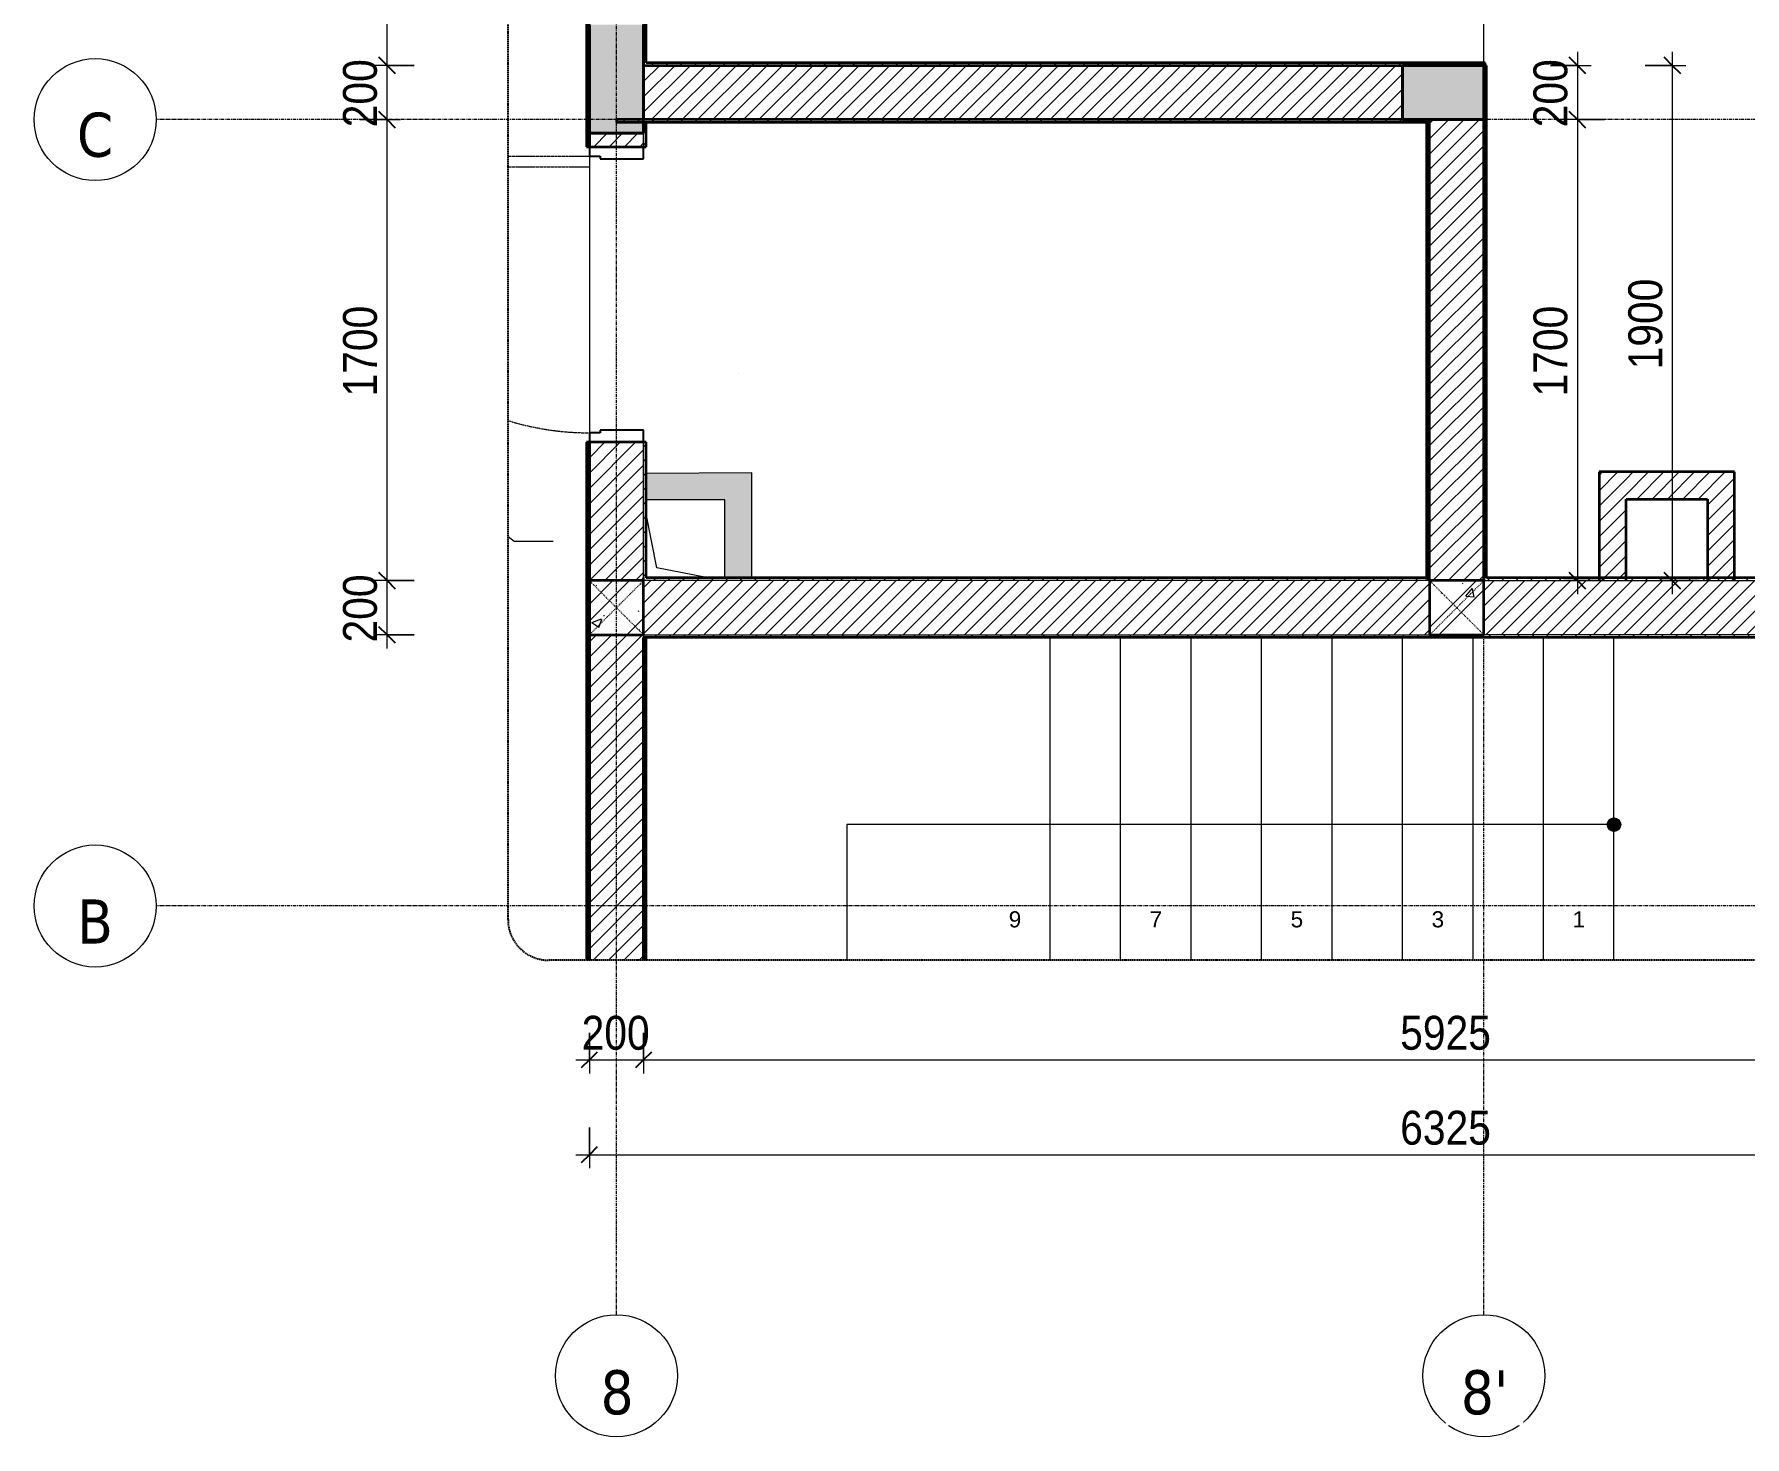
# Model space of a CAD drawing. Header units: millimetres. Extents: x 75804 to 125408, y 2002 to 35126.
# Drawn here: x 108411 to 114721, y 23579 to 28752 of the extents above; entities that cross this region are included whole.
import ezdxf

# ---------------------------------------------------------------- set-up
doc = ezdxf.new("R2010")
doc.units = ezdxf.units.MM
for name, pattern in [('Dash', [6, 3, -3]), ('Dash - Tight', [4.5, 3, -1.5]), ('Grid Line', [22.225, 12.7, -3.175, 3.175, -3.175]), ('Hidden', [7.14375, 4.7625, -2.38125])]:
    doc.linetypes.add(name, pattern=pattern)
for name, color, linetype, lineweight in [('0-5', 90, 'Continuous', 5), ('A-ANNO-DIMS', 211, 'Continuous', 9), ('A-ANNO-DIMS-50', 211, 'Continuous', 9), ('A-DETL-GENF-1', 92, 'Dash - Tight', 18), ('A-DETL-GENF-2', 92, 'Hidden', 25), ('A-DOOR', 31, 'Continuous', 18), ('A-DOOR-FRAM', 31, 'Continuous', 25), ('A-FLOR-1', 250, 'Continuous', 18), ('A-WALL', 113, 'Continuous', 18), ('A-WALL-1', 113, 'Continuous', 35), ('A-WALL-PATT-1', 111, 'Continuous', 18), ('G-IMPT', 8, 'Continuous', 18), ('I-WALL-2', 2, 'Continuous', 35), ('M-EQPM', 50, 'Continuous', 18), ('S-COLS', 52, 'Continuous', 18), ('S-COLS-1', 9, 'Continuous', 5), ('S-COLS-2', 7, 'Continuous', 35), ('S-COLS-5', 52, 'Continuous', 35), ('S-COLS-HDLN', 52, 'Dash', 18), ('S-COLS-HDLN-1', 254, 'Continuous', 18), ('S-GRID-1', 1, 'Grid Line', 9), ('S-GRID-IDEN', 1, 'Continuous', 9), ('S-STRS', 31, 'Continuous', 18), ('S-STRS-ANNO', 31, 'Continuous', 18)]:
    doc.layers.add(name, color=color, linetype=linetype, lineweight=lineweight)
doc.styles.add('Arial', font='arial.ttf', dxfattribs={"height": 59.53})
doc.styles.add('Tahoma_B', font='tahomabd.ttf', dxfattribs={"height": 162.5})
doc.styles.add('UTM Avo', font='', dxfattribs={"width": 0.9, "height": 125})
doc.styles.get('UTM Avo').set_extended_font_data('UTM Avo')
doc.dimstyles.new('1_Dim_chi_tiet_2_5', dxfattribs={"dimscale": 304.8, "dimtxt": 124.912619, "dimasz": 0.19685, "dimexe": 0.164042, "dimexo": 0.0625, "dimgap": 0.016404, "dimtad": 1, "dimdec": 0, "dimrnd": 5, "dimzin": 0, "dimdsep": 46, "dimtxsty": 'UTM Avo', "dimblk1": 'OBLIQUE', "dimblk2": 'OBLIQUE', "dimsah": 1, "dimcen": 0.09, "dimdle": 0.164042, "dimazin": 0, "dimtfac": 1, "dimtdec": 4, "dimtix": 1, "dimtmove": 0, "dimatfit": 3, "dimfxl": 0.328084, "dimfxlon": 1, "dimtvp": 1, "dimtolj": 1, "dimtzin": 0, "dimarcsym": 2})
pattern_1 = [(45, (33206.14, 0), (-28.284271, 28.284271), [])]
pattern_2 = [(45, (33206.14, 0), (-26.516504, 26.516504), [])]
pattern_3 = [(50, (-80452.56, -26636.94), (364.3679, -31.8783), [38.1, -419.1]), (355, (-80452.56, -26636.94), (-70.4859, 382.1133), [30.48, -335.28]), (100.451, (-80422.2, -26639.6), (293.885, 350.2334), [32.38, -356.18]), (46.184, (-80452.56, -26535.34), (542.1585, -84.0858), [57.15, -628.65]), (96.636, (-80407.4, -26542.34), (474.805, 494.8554), [48.57, -534.27]), (351.184, (-80452.56, -26535.34), (474.8102, 494.85), [45.72, -502.92]), (21, (-80401.76, -26560.74), (303.2285, -204.5305), [38.1, -419.1]), (326, (-80401.76, -26560.74), (123.6039, 368.376), [30.48, -335.28]), (71.451, (-80376.5, -26577.78), (426.8341, 163.8427), [32.38, -356.18]), (37.5, (-80452.56, -26636.94), (6.17665, 169.11015), [3.353, -327.863, 3.353, -337.007, -336.55]), (37.5, (-80452.56, -26636.94), (6.17665, 169.11015), [-671.576, 3.353, -333.197]), (7.5, (-80452.56, -26636.94), (133.63888, 200.3615), [3.353, -190.703, 3.353, -320.243, -128.27]), (7.5, (-80452.56, -26636.94), (133.63888, 200.3615), [-517.652, 3.353, -124.917]), (327.5, (-80565.85, -26636.94), (271.18182, -11.45836), [3.353, -123.647, 3.353, -918.667]), (327.5, (-80565.85, -26636.94), (271.18182, -11.45836), [-130.353, -392.887, 3.353, -522.427]), (317.5, (-80616.65, -26636.94), (296.2585, 50.85285), [3.353, -161.747, 3.353, -633.171]), (317.5, (-80616.65, -26636.94), (296.2585, 50.85285), [-168.453, -259.791, 3.353, -370.027]), (45, (-80452.56, -26636.94), (-125.7236, 125.7236), []), (45, (-80452.56, -26446.44), (-125.7236, 125.7236), [])]
pattern_4 = [(50, (-77352.56, -26636.94), (364.3679, -31.8783), [38.1, -419.1]), (355, (-77352.56, -26636.94), (-70.4859, 382.1133), [30.48, -335.28]), (100.451, (-77322.2, -26639.6), (293.885, 350.2334), [32.38, -356.18]), (46.184, (-77352.56, -26535.34), (542.1585, -84.0858), [57.15, -628.65]), (96.636, (-77307.4, -26542.34), (474.805, 494.8554), [48.57, -534.27]), (351.184, (-77352.56, -26535.34), (474.8102, 494.85), [45.72, -502.92]), (21, (-77301.76, -26560.74), (303.2285, -204.5305), [38.1, -419.1]), (326, (-77301.76, -26560.74), (123.6039, 368.376), [30.48, -335.28]), (71.451, (-77276.5, -26577.78), (426.8341, 163.8427), [32.38, -356.18]), (37.5, (-77352.56, -26636.94), (6.17665, 169.11015), [3.353, -327.863, 3.353, -337.007, -336.55]), (37.5, (-77352.56, -26636.94), (6.17665, 169.11015), [-671.576, 3.353, -333.197]), (7.5, (-77352.56, -26636.94), (133.63888, 200.3615), [3.353, -190.703, 3.353, -320.243, -128.27]), (7.5, (-77352.56, -26636.94), (133.63888, 200.3615), [-517.652, 3.353, -124.917]), (327.5, (-77465.85, -26636.94), (271.18182, -11.45836), [3.353, -123.647, 3.353, -918.667]), (327.5, (-77465.85, -26636.94), (271.18182, -11.45836), [-130.353, -392.887, 3.353, -522.427]), (317.5, (-77516.65, -26636.94), (296.2585, 50.85285), [3.353, -161.747, 3.353, -633.171]), (317.5, (-77516.65, -26636.94), (296.2585, 50.85285), [-168.453, -259.791, 3.353, -370.027]), (45, (-77352.56, -26636.94), (-125.7236, 125.7236), []), (45, (-77352.56, -26446.44), (-125.7236, 125.7236), [])]

# ---------------------------------------------------------------- blocks, each defined once
blk = doc.blocks.new('NCV_TKTC_KET CAU_rvt-4-TKCS_THANG MÁY TM2 - MẶT BẰNG TUM MÁI')
at = {"layer": 'S-COLS-1'}
for points in [[(77452.6, 28386.9), (77452.6, 28786.9), (77252.6, 28786.9), (77252.6, 28386.9)], [(80552.7, 28436.9), (80552.7, 28636.9), (80252.7, 28636.9), (80252.7, 28436.9)]]:
    blk.add_hatch(color=256, dxfattribs=at).paths.add_polyline_path(points)
at = {"layer": 'A-FLOR-1'}
for p, q in [((80552.6, 28646.9), (80552.6, 32536.9)), ((77252.6, 28301.9), (77252.6, 27281.9))]:
    blk.add_line(p, q, dxfattribs=at)
at = {"layer": 'S-COLS-2'}
for p, q in [((77252.6, 28786.9), (77252.6, 28386.9)), ((77452.6, 28386.9), (77452.6, 28786.9)), ((80252.7, 28636.9), (80252.7, 28436.9)), ((80552.7, 28636.9), (80252.7, 28636.9)), ((80552.7, 28436.9), (80552.7, 28636.9)), ((80252.7, 28436.9), (80552.7, 28436.9)), ((77252.6, 28386.9), (77452.6, 28386.9))]:
    blk.add_line(p, q, dxfattribs=at)
blk = doc.blocks.new('TKTC_XREF_260130_MB TUM MAI - TKTC_XREF_260130_MB TUM MAI_dwg__U34-4167684-TKCS_THANG MÁY TM2 - MẶT BẰNG TUM MÁI')
at = {"layer": 'G-IMPT'}
blk.add_line((150, 0), (150, 300), dxfattribs=at)
blk = doc.blocks.new('TKTC_XREF_260130_MB TUM MAI - TKTC_XREF_260130_MB TUM MAI_dwg_M-FLOW-ARROW-4167686-TKCS_THANG MÁY TM2 - MẶT BẰNG TUM MÁI')
at = {"layer": 'G-IMPT', "flags": 128}
blk.add_lwpolyline([(-50133.4, 9647.5), (-50277.2, 9647.5), (-50300, 9664.7)], dxfattribs=at)
blk = doc.blocks.new('TKTC_XREF_260130_MB TUM MAI - TKTC_XREF_260130_MB TUM MAI_dwg_A$Ced4233ca-4167688-TKCS_THANG MÁY TM2 - MẶT BẰNG TUM MÁI')
at = {"layer": 'G-IMPT'}
h = blk.add_hatch(color=256, dxfattribs=at)
h.paths.add_polyline_path([(-50000.1, 9397.5), (-50000, 9397.6), (-50000.1, 9497.5)])
h.paths.add_polyline_path([(-49500.1, 9513.3), (-49400.1, 9513.3), (-49400.1, 9901.2), (-49790, 9898.8), (-49790, 9801.2), (-49500.1, 9801.2)])
h.paths.add_polyline_path([(-50000.1, 9797.5), (-50000, 9797.5), (-50000.1, 9897.5)])
for p, q in [((-50000.1, 9897.5), (-50000.1, 9397.5)), ((-49400.1, 9901.2), (-49790, 9898.8)), ((-49400.1, 9513.3), (-49400.1, 9901.2)), ((-49500.1, 9801.2), (-49790, 9801.2)), ((-49500.1, 9513.3), (-49500.1, 9801.2))]:
    blk.add_line(p, q, dxfattribs=at)
at = {"layer": 'G-IMPT', "flags": 128}
blk.add_lwpolyline([(-49561.6, 9513.3), (-49751, 9550.6), (-49790, 9749.8)], dxfattribs=at)
at = {"layer": 'G-IMPT'}
blk.add_circle((-49449.7, 10266.9), 0.3, dxfattribs=at)
at = {"extrusion": (0, 0, -1), "zscale": -1}
blk.add_blockref('TKTC_XREF_260130_MB TUM MAI - TKTC_XREF_260130_MB TUM MAI_dwg__U34-4167684-TKCS_THANG MÁY TM2 - MẶT BẰNG TUM MÁI', (49850.1, 9497.5), dxfattribs=at)
blk.add_blockref('TKTC_XREF_260130_MB TUM MAI - TKTC_XREF_260130_MB TUM MAI_dwg_M-FLOW-ARROW-4167686-TKCS_THANG MÁY TM2 - MẶT BẰNG TUM MÁI', (0, 0))
blk = doc.blocks.new('TKTC_XREF_260130_MB TUM MAI - TKTC_XREF_260130_MB TUM MAI_dwg-4167669-TKCS_THANG MÁY TM2 - MẶT BẰNG TUM MÁI')
blk.add_blockref('TKTC_XREF_260130_MB TUM MAI - TKTC_XREF_260130_MB TUM MAI_dwg_A$Ced4233ca-4167688-TKCS_THANG MÁY TM2 - MẶT BẰNG TUM MÁI', (-75899.2, -843934.4))
blk = doc.blocks.new('TKTC_XREF_260130_MB TUM MAI - TKTC_XREF_251221_MB TUM MAI-2041484-TKCS_THANG MÁY TM2 - MẶT BẰNG TUM MÁI')
blk.add_blockref('TKTC_XREF_260130_MB TUM MAI - TKTC_XREF_260130_MB TUM MAI_dwg-4167669-TKCS_THANG MÁY TM2 - MẶT BẰNG TUM MÁI', (169499.2, 843934.4))
blk = doc.blocks.new('FD_02 - FD_03 - FD_02-KY THUAT-1000x2200mm-V25-TKCS_THANG MÁY TM2 - MẶT BẰNG TUM MÁI')
at = {"layer": 'A-DETL-GENF-1'}
for p, q in [((470, 100), (470, 400)), ((510, 400), (510, 100)), ((510, 100), (470, 100))]:
    blk.add_line(p, q, dxfattribs=at)
blk.add_arc((510, 100), 1020, 162.86521, 180, dxfattribs=at)
at = {"layer": 'A-DOOR-FRAM'}
for p, q in [((-510, 100), (-545, 100)), ((-510, 60), (-510, 100)), ((545, 100), (510, 100)), ((510, 100), (510, 60)), ((-500, 60), (-510, 60)), ((-500, -100), (-500, 60)), ((510, 60), (500, 60)), ((500, 60), (500, -100)), ((-545, -100), (-500, -100)), ((500, -100), (545, -100))]:
    blk.add_line(p, q, dxfattribs=at)
blk = doc.blocks.new('G1_SOF - BO TRU - 200x200-V26-TKCS_THANG MÁY TM2 - MẶT BẰNG TUM MÁI')
at = {"layer": 'S-COLS-HDLN-1'}
h = blk.add_hatch(dxfattribs=at)
h.set_pattern_fill('FP_6', color=256, style=0, pattern_type=2)
h.set_pattern_definition(pattern_3)
h.paths.add_polyline_path([(100, -100), (100, 100), (-100, 100), (-100, -100)])
h = blk.add_hatch(dxfattribs=at)
h.set_pattern_fill('FP_6', color=256, style=0, pattern_type=2)
h.set_pattern_definition(pattern_3)
h.paths.add_polyline_path([(100, -100), (100, 100), (-100, 100), (-100, -100)])
at = {"layer": 'S-COLS-5'}
for p, q in [((100, 100), (-100, 100)), ((-100, 100), (-100, -100)), ((100, -100), (100, 100)), ((-100, -100), (100, -100))]:
    blk.add_line(p, q, dxfattribs=at)
at = {"layer": 'S-COLS-HDLN'}
for p, q in [((100, 100), (-100, -100)), ((-100, 100), (100, -100))]:
    blk.add_line(p, q, dxfattribs=at)
blk = doc.blocks.new('G1_SOF - BO TRU - 200x200-V27-TKCS_THANG MÁY TM2 - MẶT BẰNG TUM MÁI')
at = {"layer": 'S-COLS-HDLN-1'}
h = blk.add_hatch(dxfattribs=at)
h.set_pattern_fill('FP_7', color=256, style=0, pattern_type=2)
h.set_pattern_definition(pattern_4)
h.paths.add_polyline_path([(100, -100), (100, 100), (-100, 100), (-100, -100)])
h = blk.add_hatch(dxfattribs=at)
h.set_pattern_fill('FP_7', color=256, style=0, pattern_type=2)
h.set_pattern_definition(pattern_4)
h.paths.add_polyline_path([(100, -100), (100, 100), (-100, 100), (-100, -100)])
at = {"layer": 'S-COLS-5'}
for p, q in [((100, 100), (-100, 100)), ((-100, 100), (-100, -100)), ((100, -100), (100, 100)), ((-100, -100), (100, -100))]:
    blk.add_line(p, q, dxfattribs=at)
at = {"layer": 'S-COLS-HDLN'}
for p, q in [((100, 100), (-100, -100)), ((-100, 100), (100, -100))]:
    blk.add_line(p, q, dxfattribs=at)
blk = doc.blocks.new('BORDER VIEW - BORDER VIEW-1938873-TKCS_THANG MÁY TM2 - MẶT BẰNG TUM MÁI')
at = {"layer": 'A-DETL-GENF-2'}
for p, q in [((0, 150), (0, 8350)), ((6798.1, 0), (150, 0))]:
    blk.add_line(p, q, dxfattribs=at)
blk.add_arc((150, 150), 150, 180, 270, dxfattribs=at)
blk = doc.blocks.new('Grid - M_Grid Head - Circle-353313-TKCS_THANG MÁY TM2 - MẶT BẰNG TUM MÁI')
at = {"layer": 'S-GRID-IDEN'}
blk.add_circle((0, 0), 4.5, dxfattribs=at)
blk = doc.blocks.new('DIMBLOCK129-TKCS_THANG MÁY TM2 - MẶT BẰNG TUM MÁI')
at = {"layer": 'A-ANNO-DIMS-50'}
for p, q in [((110458.7, 25069.5), (110458.7, 24919.5)), ((110458.7, 24969.5), (110458.7, 25069.5)), ((110658.7, 25069.5), (110658.7, 24919.5)), ((110658.7, 24969.5), (110658.7, 25069.5)), ((110408.7, 24969.5), (110658.7, 24969.5))]:
    blk.add_line(p, q, dxfattribs=at)
at = {"layer": 'A-ANNO-DIMS-50', "lineweight": 25}
for p, q in [((110458.7, 24969.5), (110488.7, 24999.5)), ((110658.7, 24969.5), (110688.7, 24999.5)), ((110458.7, 24969.5), (110428.7, 24939.5)), ((110658.7, 24969.5), (110628.7, 24939.5))]:
    blk.add_line(p, q, dxfattribs=at)
at = {"layer": 'A-ANNO-DIMS-50', "color": 0, "insert": (110430.3, 25131.9), "char_height": 125, "width": 308.118, "attachment_point": 1, "line_spacing_factor": 1.110334, "style": 'UTM Avo'}
blk.add_mtext('200', dxfattribs=at)
blk = doc.blocks.new('_Oblique')
at = {"color": 0, "linetype": 'ByBlock', "lineweight": -2}
blk.add_line((-0.5, -0.5), (0.5, 0.5), dxfattribs=at)
blk = doc.blocks.new('DIMBLOCK130-TKCS_THANG MÁY TM2 - MẶT BẰNG TUM MÁI')
at = {"layer": 'A-ANNO-DIMS-50'}
for p, q in [((110658.7, 25069.5), (110658.7, 24919.5)), ((110658.7, 24969.5), (110658.7, 25069.5)), ((116583.7, 25069.5), (116583.7, 24919.5)), ((116583.7, 24969.5), (116583.7, 25069.5)), ((110658.7, 24969.5), (116583.7, 24969.5))]:
    blk.add_line(p, q, dxfattribs=at)
at = {"layer": 'A-ANNO-DIMS-50', "lineweight": 25}
for p, q in [((110658.7, 24969.5), (110688.7, 24999.5)), ((116583.7, 24969.5), (116613.7, 24999.5)), ((110658.7, 24969.5), (110628.7, 24939.5)), ((116583.7, 24969.5), (116553.7, 24939.5))]:
    blk.add_line(p, q, dxfattribs=at)
at = {"layer": 'A-ANNO-DIMS-50', "color": 0, "insert": (113450, 25131.9), "char_height": 125, "width": 410.824, "attachment_point": 1, "line_spacing_factor": 1.110334, "style": 'UTM Avo'}
blk.add_mtext('5925', dxfattribs=at)
blk = doc.blocks.new('DIMBLOCK132-TKCS_THANG MÁY TM2 - MẶT BẰNG TUM MÁI')
at = {"layer": 'A-ANNO-DIMS-50'}
for p, q in [((110458.7, 24719.5), (110458.7, 24569.5)), ((110458.7, 24619.5), (110458.7, 24719.5)), ((116783.7, 24719.5), (116783.7, 24569.5)), ((116783.7, 24619.5), (116783.7, 24719.5)), ((110408.7, 24619.5), (116833.7, 24619.5))]:
    blk.add_line(p, q, dxfattribs=at)
at = {"layer": 'A-ANNO-DIMS-50', "lineweight": 25}
for p, q in [((110458.7, 24619.5), (110428.7, 24589.5)), ((110458.7, 24619.5), (110488.7, 24649.5)), ((116783.7, 24619.5), (116753.7, 24589.5)), ((116783.7, 24619.5), (116813.7, 24649.5))]:
    blk.add_line(p, q, dxfattribs=at)
at = {"layer": 'A-ANNO-DIMS-50', "color": 0, "insert": (113450, 24781.9), "char_height": 125, "width": 410.824, "attachment_point": 1, "line_spacing_factor": 1.110334, "style": 'UTM Avo'}
blk.add_mtext('6325', dxfattribs=at)
blk = doc.blocks.new('DIMBLOCK133-TKCS_THANG MÁY TM2 - MẶT BẰNG TUM MÁI')
at = {"layer": 'A-ANNO-DIMS-50', "lineweight": 25}
for p, q in [((114103.9, 28636.9), (114073.9, 28666.9)), ((114103.9, 28636.9), (114133.9, 28606.9)), ((114103.9, 28436.9), (114073.9, 28466.9)), ((114103.9, 28436.9), (114133.9, 28406.9))]:
    blk.add_line(p, q, dxfattribs=at)
at = {"layer": 'A-ANNO-DIMS-50'}
for p, q in [((114103.9, 28686.9), (114103.9, 28436.9)), ((114003.9, 28636.9), (114153.9, 28636.9)), ((114103.9, 28636.9), (114003.9, 28636.9)), ((114203.9, 28436.9), (114053.9, 28436.9)), ((114103.9, 28436.9), (114203.9, 28436.9))]:
    blk.add_line(p, q, dxfattribs=at)
at = {"layer": 'A-ANNO-DIMS-50', "color": 0, "insert": (113941.5, 28408.6), "char_height": 125, "width": 308.118, "attachment_point": 1, "rotation": 90, "line_spacing_factor": 1.110334, "style": 'UTM Avo'}
blk.add_mtext('200', dxfattribs=at)
blk = doc.blocks.new('DIMBLOCK134-TKCS_THANG MÁY TM2 - MẶT BẰNG TUM MÁI')
at = {"layer": 'A-ANNO-DIMS-50', "lineweight": 25}
for p, q in [((114103.9, 28436.9), (114073.9, 28466.9)), ((114103.9, 28436.9), (114133.9, 28406.9)), ((114103.9, 26736.9), (114073.9, 26766.9)), ((114103.9, 26736.9), (114133.9, 26706.9))]:
    blk.add_line(p, q, dxfattribs=at)
at = {"layer": 'A-ANNO-DIMS-50'}
for p, q in [((114203.9, 28436.9), (114053.9, 28436.9)), ((114103.9, 28436.9), (114103.9, 26686.9)), ((114103.9, 28436.9), (114203.9, 28436.9)), ((114203.9, 26736.9), (114053.9, 26736.9)), ((114103.9, 26736.9), (114203.9, 26736.9))]:
    blk.add_line(p, q, dxfattribs=at)
at = {"layer": 'A-ANNO-DIMS-50', "color": 0, "insert": (113941.5, 27415.8), "char_height": 125, "width": 410.824, "attachment_point": 1, "rotation": 90, "line_spacing_factor": 1.110334, "style": 'UTM Avo'}
blk.add_mtext('1700', dxfattribs=at)
blk = doc.blocks.new('DIMBLOCK141-TKCS_THANG MÁY TM2 - MẶT BẰNG TUM MÁI')
at = {"layer": 'A-ANNO-DIMS-50', "lineweight": 25}
for p, q in [((109712.4, 26736.9), (109682.4, 26766.9)), ((109712.4, 26736.9), (109742.4, 26706.9)), ((109712.4, 26536.9), (109682.4, 26566.9)), ((109712.4, 26536.9), (109742.4, 26506.9))]:
    blk.add_line(p, q, dxfattribs=at)
at = {"layer": 'A-ANNO-DIMS-50'}
for p, q in [((109812.4, 26736.9), (109662.4, 26736.9)), ((109712.4, 26486.9), (109712.4, 26736.9)), ((109712.4, 26736.9), (109812.4, 26736.9)), ((109812.4, 26536.9), (109662.4, 26536.9)), ((109712.4, 26536.9), (109812.4, 26536.9))]:
    blk.add_line(p, q, dxfattribs=at)
at = {"layer": 'A-ANNO-DIMS-50', "color": 0, "insert": (109550, 26508.6), "char_height": 125, "width": 308.118, "attachment_point": 1, "rotation": 90, "line_spacing_factor": 1.110334, "style": 'UTM Avo'}
blk.add_mtext('200', dxfattribs=at)
blk = doc.blocks.new('DIMBLOCK142-TKCS_THANG MÁY TM2 - MẶT BẰNG TUM MÁI')
at = {"layer": 'A-ANNO-DIMS-50', "lineweight": 25}
for p, q in [((109712.4, 28436.9), (109682.4, 28466.9)), ((109712.4, 28436.9), (109742.4, 28406.9)), ((109712.4, 26736.9), (109682.4, 26766.9)), ((109712.4, 26736.9), (109742.4, 26706.9))]:
    blk.add_line(p, q, dxfattribs=at)
at = {"layer": 'A-ANNO-DIMS-50'}
for p, q in [((109612.4, 28436.9), (109762.4, 28436.9)), ((109712.4, 28436.9), (109612.4, 28436.9)), ((109712.4, 26736.9), (109712.4, 28436.9)), ((109812.4, 26736.9), (109662.4, 26736.9)), ((109712.4, 26736.9), (109812.4, 26736.9))]:
    blk.add_line(p, q, dxfattribs=at)
at = {"layer": 'A-ANNO-DIMS-50', "color": 0, "insert": (109550, 27415.8), "char_height": 125, "width": 410.824, "attachment_point": 1, "rotation": 90, "line_spacing_factor": 1.110334, "style": 'UTM Avo'}
blk.add_mtext('1700', dxfattribs=at)
blk = doc.blocks.new('DIMBLOCK143-TKCS_THANG MÁY TM2 - MẶT BẰNG TUM MÁI')
at = {"layer": 'A-ANNO-DIMS-50', "lineweight": 25}
for p, q in [((109712.4, 28636.9), (109682.4, 28666.9)), ((109712.4, 28636.9), (109742.4, 28606.9)), ((109712.4, 28436.9), (109682.4, 28466.9)), ((109712.4, 28436.9), (109742.4, 28406.9))]:
    blk.add_line(p, q, dxfattribs=at)
at = {"layer": 'A-ANNO-DIMS-50'}
for p, q in [((109812.4, 28636.9), (109662.4, 28636.9)), ((109712.4, 28436.9), (109712.4, 28636.9)), ((109712.4, 28636.9), (109812.4, 28636.9)), ((109612.4, 28436.9), (109762.4, 28436.9)), ((109712.4, 28436.9), (109612.4, 28436.9))]:
    blk.add_line(p, q, dxfattribs=at)
at = {"layer": 'A-ANNO-DIMS-50', "color": 0, "insert": (109550, 28408.6), "char_height": 125, "width": 308.118, "attachment_point": 1, "rotation": 90, "line_spacing_factor": 1.110334, "style": 'UTM Avo'}
blk.add_mtext('200', dxfattribs=at)
blk = doc.blocks.new('DIMBLOCK144-TKCS_THANG MÁY TM2 - MẶT BẰNG TUM MÁI')
at = {"layer": 'A-ANNO-DIMS-50', "lineweight": 25}
for p, q in [((109712.4, 32537.4), (109682.4, 32567.4)), ((109712.4, 32537.4), (109742.4, 32507.4)), ((109712.4, 28636.9), (109682.4, 28666.9)), ((109712.4, 28636.9), (109742.4, 28606.9))]:
    blk.add_line(p, q, dxfattribs=at)
at = {"layer": 'A-ANNO-DIMS-50'}
for p, q in [((109812.4, 32537.4), (109662.4, 32537.4)), ((109712.4, 28636.9), (109712.4, 32537.4)), ((109712.4, 32537.4), (109812.4, 32537.4)), ((109812.4, 28636.9), (109662.4, 28636.9)), ((109712.4, 28636.9), (109812.4, 28636.9))]:
    blk.add_line(p, q, dxfattribs=at)
at = {"layer": 'A-ANNO-DIMS-50', "color": 0, "insert": (109550, 30416), "char_height": 125, "width": 410.824, "attachment_point": 1, "rotation": 90, "line_spacing_factor": 1.110334, "style": 'UTM Avo'}
blk.add_mtext('3900', dxfattribs=at)
blk = doc.blocks.new('DIMBLOCK149-TKCS_THANG MÁY TM2 - MẶT BẰNG TUM MÁI')
at = {"layer": 'A-ANNO-DIMS-50', "lineweight": 25}
for p, q in [((114453.9, 28636.9), (114423.9, 28666.9)), ((114453.9, 28636.9), (114483.9, 28606.9)), ((114453.9, 26736.9), (114423.9, 26766.9)), ((114453.9, 26736.9), (114483.9, 26706.9))]:
    blk.add_line(p, q, dxfattribs=at)
at = {"layer": 'A-ANNO-DIMS-50'}
for p, q in [((114453.9, 28686.9), (114453.9, 26686.9)), ((114353.9, 28636.9), (114503.9, 28636.9)), ((114453.9, 28636.9), (114353.9, 28636.9)), ((114553.9, 26736.9), (114403.9, 26736.9)), ((114453.9, 26736.9), (114553.9, 26736.9))]:
    blk.add_line(p, q, dxfattribs=at)
at = {"layer": 'A-ANNO-DIMS-50', "color": 0, "insert": (114291.5, 27515.8), "char_height": 125, "width": 410.824, "attachment_point": 1, "rotation": 90, "line_spacing_factor": 1.110334, "style": 'UTM Avo'}
blk.add_mtext('1900', dxfattribs=at)

msp = doc.modelspace()

# ---------------------------------------------------------------- hatches: boundary and pattern name
at = {"layer": 'A-WALL-PATT-1'}
h = msp.add_hatch(dxfattribs=at)
h.set_pattern_fill('FP_3', color=256, style=0, pattern_type=2)
h.set_pattern_definition(pattern_2)
h.paths.add_polyline_path([(110658.8, 28636.9), (110668.8, 28636.9), (110668.8, 32531.9), (110658.8, 32531.9), (110658.8, 29734.8)])
h = msp.add_hatch(dxfattribs=at)
h.set_pattern_fill('FP_1', color=256, style=0, pattern_type=2)
h.set_pattern_definition(pattern_1)
h.paths.add_polyline_path([(113458.7, 28436.9), (113458.7, 28636.9), (110658.7, 28636.9), (110658.7, 28436.9)])
h = msp.add_hatch(dxfattribs=at)
h.set_pattern_fill('FP_3', color=256, style=0, pattern_type=2)
h.set_pattern_definition(pattern_2)
h.paths.add_polyline_path([(113758.8, 28636.9), (113763.8, 28636.9), (113763.8, 28646.9), (110668.8, 28646.9), (110668.8, 28636.9)])
h = msp.add_hatch(dxfattribs=at)
h.set_pattern_fill('FP_3', color=256, style=0, pattern_type=2)
h.set_pattern_definition(pattern_2)
h.paths.add_polyline_path([(113768.8, 26736.9), (113768.8, 28636.9), (113758.8, 28636.9), (113758.8, 26736.9)])
h = msp.add_hatch(dxfattribs=at)
h.set_pattern_fill('FP_3', color=256, style=0, pattern_type=2)
h.set_pattern_definition(pattern_2)
h.paths.add_polyline_path([(113548.7, 28426.9), (113548.7, 28436.9), (110558.7, 28436.9), (110558.7, 28426.9)])
h = msp.add_hatch(dxfattribs=at)
h.set_pattern_fill('FP_3', color=256, style=0, pattern_type=2)
h.set_pattern_definition(pattern_2)
h.paths.add_polyline_path([(110668.7, 26746.9), (110668.7, 27246.9), (110658.7, 27246.9), (110658.7, 26746.9)])
h.paths.add_polyline_path([(110658.7, 28336.9), (110668.7, 28336.9), (110668.7, 28426.9), (110658.7, 28426.9), (110658.7, 28386.9)])
h = msp.add_hatch(dxfattribs=at)
h.set_pattern_fill('FP_3', color=256, style=0, pattern_type=2)
h.set_pattern_definition(pattern_2)
h.paths.add_polyline_path([(113558.7, 26741.9), (113558.7, 28436.9), (113548.7, 28436.9), (113548.7, 26741.9)])
h = msp.add_hatch(dxfattribs=at)
h.set_pattern_fill('FP_1', color=256, style=0, pattern_type=2)
h.set_pattern_definition(pattern_1)
h.paths.add_polyline_path([(113558.7, 26736.9), (113758.7, 26736.9), (113758.7, 28436.9), (113558.7, 28436.9), (113558.7, 26746.9)])
h = msp.add_hatch(dxfattribs=at)
h.set_pattern_fill('FP_1', color=256, style=0, pattern_type=2)
h.set_pattern_definition(pattern_1)
h.paths.add_polyline_path([(110658.7, 26736.9), (110658.7, 27246.9), (110458.7, 27246.9), (110458.7, 26736.9)])
h.paths.add_polyline_path([(110658.7, 28336.9), (110658.7, 28386.9), (110458.7, 28386.9), (110458.7, 28336.9)])
h = msp.add_hatch(dxfattribs=at)
h.set_pattern_fill('FP_1', color=256, style=0, pattern_type=2)
h.set_pattern_definition(pattern_1)
h.paths.add_polyline_path([(114283.7, 26736.9), (114283.7, 27137.4), (114183.7, 27137.4), (114183.7, 26736.9)])
h = msp.add_hatch(dxfattribs=at)
h.set_pattern_fill('FP_1', color=256, style=0, pattern_type=2)
h.set_pattern_definition(pattern_1)
h.paths.add_polyline_path([(114583.7, 27037.4), (114683.7, 27037.4), (114683.7, 27137.4), (114283.7, 27137.4), (114283.7, 27037.4)])
h = msp.add_hatch(dxfattribs=at)
h.set_pattern_fill('FP_1', color=256, style=0, pattern_type=2)
h.set_pattern_definition(pattern_1)
h.paths.add_polyline_path([(114683.7, 26736.9), (114683.7, 27037.4), (114583.7, 27037.4), (114583.7, 26736.9)])
h = msp.add_hatch(dxfattribs=at)
h.set_pattern_fill('FP_3', color=256, style=0, pattern_type=2)
h.set_pattern_definition(pattern_2)
h.paths.add_polyline_path([(112094.6, 26736.9), (113558.7, 26736.9), (113558.7, 26746.9), (110658.7, 26746.9), (110658.7, 26736.9), (111117.4, 26736.9)])
h = msp.add_hatch(dxfattribs=at)
h.set_pattern_fill('FP_1', color=256, style=0, pattern_type=2)
h.set_pattern_definition(pattern_1)
h.paths.add_polyline_path([(113558.7, 26536.9), (113558.7, 26736.9), (110658.7, 26736.9), (110658.7, 26536.9), (112094.6, 26536.9)])
h.paths.add_polyline_path([(114048.9, 26536.9), (116583.7, 26536.9), (116583.7, 26736.9), (113758.7, 26736.9), (113758.7, 26536.9)])
h = msp.add_hatch(dxfattribs=at)
h.set_pattern_fill('FP_3', color=256, style=0, pattern_type=2)
h.set_pattern_definition(pattern_2)
h.paths.add_polyline_path([(113768.8, 26736.9), (116583.7, 26736.9), (116583.7, 26746.9), (113768.8, 26746.9)])
h = msp.add_hatch(dxfattribs=at)
h.set_pattern_fill('FP_1', color=256, style=0, pattern_type=2)
h.set_pattern_definition(pattern_1)
h.paths.add_polyline_path([(110508.5, 25336.9), (110658.7, 25336.9), (110658.7, 26536.9), (110458.7, 26536.9), (110458.7, 25336.9)])
h = msp.add_hatch(dxfattribs=at)
h.set_pattern_fill('FP_3', color=256, style=0, pattern_type=2)
h.set_pattern_definition(pattern_2)
h.paths.add_polyline_path([(116573.7, 26526.9), (116583.7, 26526.9), (116583.7, 26536.9), (110658.7, 26536.9), (110658.7, 26526.9), (116003.3, 26526.9)])
h = msp.add_hatch(dxfattribs=at)
h.set_pattern_fill('FP_3', color=256, style=0, pattern_type=2)
h.set_pattern_definition(pattern_2)
h.paths.add_polyline_path([(110668.7, 25336.9), (110668.7, 26526.9), (110658.7, 26526.9), (110658.7, 25336.9)])
at = {"layer": 'S-STRS-ANNO'}
msp.add_hatch(color=256, dxfattribs=at).paths.add_polyline_path([(114238.7, 25811.9), (114256.4, 25819.3), (114263.7, 25836.9), (114256.4, 25854.6), (114238.7, 25861.9), (114221, 25854.6), (114213.7, 25836.9), (114221, 25819.3)])
h = msp.add_hatch(color=256, dxfattribs=at)
edge = h.paths.add_edge_path()
edge.add_arc((114238.7, 25836.9), 25, 0, 360)

# ---------------------------------------------------------------- linework, layer by layer
at = {"layer": 'A-WALL'}
for p, q in [((110658.7, 28336.9), (110658.7, 28386.9)), ((110658.7, 26746.9), (110658.7, 27246.9)), ((113558.7, 26736.9), (110658.7, 26736.9)), ((113558.7, 26736.9), (113558.7, 26741.9)), ((113758.8, 26736.9), (116583.7, 26736.9)), ((110658.7, 26536.9), (113558.7, 26536.9)), ((110658.7, 26536.9), (110658.7, 26526.9)), ((116583.7, 26536.9), (113758.7, 26536.9))]:
    msp.add_line(p, q, dxfattribs=at)
at = {"layer": 'A-WALL-1'}
for p, q in [((110658.8, 28636.9), (110658.7, 28636.9)), ((110658.7, 28636.9), (110658.7, 28436.9)), ((113458.7, 28436.9), (113458.7, 28636.9)), ((113758.7, 28436.9), (113558.7, 28436.9)), ((113758.7, 26736.9), (113758.7, 28436.9)), ((110658.7, 28386.9), (110458.7, 28386.9)), ((110458.7, 28386.9), (110458.7, 28336.9)), ((110458.7, 28336.9), (110658.7, 28336.9)), ((110658.7, 27246.9), (110458.7, 27246.9)), ((110458.7, 27246.9), (110458.7, 26736.9)), ((114183.7, 27137.4), (114183.7, 26736.9)), ((114683.7, 27137.4), (114183.7, 27137.4)), ((114683.7, 26736.9), (114683.7, 27137.4)), ((114283.7, 26736.9), (114283.7, 27037.4)), ((114283.7, 27037.4), (114583.7, 27037.4)), ((114583.7, 27037.4), (114583.7, 26736.9)), ((110658.7, 26736.9), (110658.7, 26746.9)), ((110458.7, 26536.9), (110458.7, 25336.9)), ((110658.7, 25336.9), (110658.7, 26526.9))]:
    msp.add_line(p, q, dxfattribs=at)
at = {"layer": 'I-WALL-2'}
for p, q in [((110448.5, 33546.9), (110448.5, 28336.9)), ((110458.5, 28336.9), (110458.5, 33536.9)), ((110658.8, 32531.9), (110658.8, 28636.9)), ((110668.8, 28646.9), (110668.8, 32526.9)), ((110658.8, 28636.9), (113758.8, 28636.9)), ((113763.8, 28646.9), (110668.8, 28646.9)), ((113758.8, 28636.9), (113758.8, 26736.9)), ((113763.8, 28636.9), (113763.8, 28646.9)), ((113768.8, 28636.9), (113763.8, 28636.9)), ((113768.8, 26746.9), (113768.8, 28636.9)), ((113558.7, 28436.9), (110558.7, 28436.9)), ((110558.7, 28436.9), (110558.7, 28426.9)), ((110558.7, 28426.9), (113548.7, 28426.9)), ((110658.7, 28426.9), (110658.7, 28386.9)), ((110668.7, 28336.9), (110668.7, 28426.9)), ((113548.7, 26741.9), (113548.7, 28436.9)), ((113558.7, 26741.9), (113558.7, 28436.9)), ((110448.5, 28336.9), (110458.5, 28336.9)), ((110658.7, 28336.9), (110668.7, 28336.9)), ((110458.5, 27246.9), (110448.5, 27246.9)), ((110448.5, 27246.9), (110448.5, 25336.9)), ((110458.5, 25336.9), (110458.5, 27246.9)), ((110668.7, 27246.9), (110658.7, 27246.9)), ((110668.7, 26746.9), (110668.7, 27246.9)), ((113558.7, 26746.9), (110668.7, 26746.9)), ((113548.7, 26741.9), (113558.7, 26741.9)), ((116573.7, 26746.9), (113768.8, 26746.9)), ((116573.7, 26526.9), (110658.7, 26526.9)), ((110668.7, 25336.9), (110668.7, 26526.9))]:
    msp.add_line(p, q, dxfattribs=at)
at = {"layer": 'S-GRID-1'}
for p, q in [((110558.7, 25279.5), (110558.7, 33217)), ((113758.7, 25279.5), (113758.7, 33217)), ((110110.8, 28436.9), (108860.8, 28436.9)), ((117986.5, 28436.9), (110110.8, 28436.9)), ((110110.8, 25536.9), (108860.8, 25536.9)), ((117986.5, 25536.9), (110110.8, 25536.9)), ((110558.7, 24029.5), (110558.7, 25279.5)), ((113758.7, 24029.5), (113758.7, 25279.5))]:
    msp.add_line(p, q, dxfattribs=at)
at = {"layer": 'S-STRS'}
for p, q in [((112158.7, 25336.9), (112158.7, 26526.9)), ((112418.7, 25336.9), (112418.7, 26526.9)), ((112678.7, 25336.9), (112678.7, 26526.9)), ((112938.7, 25336.9), (112938.7, 26526.9)), ((113198.7, 25336.9), (113198.7, 26526.9)), ((113458.7, 25336.9), (113458.7, 26526.9)), ((113718.7, 25336.9), (113718.7, 26526.9)), ((113978.7, 25336.9), (113978.7, 26526.9)), ((114238.7, 25336.9), (114238.7, 26526.9))]:
    msp.add_line(p, q, dxfattribs=at)
at = {"layer": 'S-STRS-ANNO'}
for p, q in [((111408.7, 25836.9), (111408.7, 25336.9)), ((112158.7, 25836.9), (111408.7, 25836.9)), ((112418.7, 25836.9), (112158.7, 25836.9)), ((112678.7, 25836.9), (112418.7, 25836.9)), ((112938.7, 25836.9), (112678.7, 25836.9)), ((113198.7, 25836.9), (112938.7, 25836.9)), ((113458.7, 25836.9), (113198.7, 25836.9)), ((113718.7, 25836.9), (113458.7, 25836.9)), ((113978.7, 25836.9), (113718.7, 25836.9)), ((114238.7, 25836.9), (113978.7, 25836.9)), ((114221, 25854.6), (114213.7, 25836.9)), ((114213.7, 25836.9), (114221, 25819.3)), ((114238.7, 25861.9), (114221, 25854.6)), ((114221, 25819.3), (114238.7, 25811.9)), ((114256.4, 25854.6), (114238.7, 25861.9)), ((114238.7, 25811.9), (114256.4, 25819.3)), ((114263.7, 25836.9), (114256.4, 25854.6)), ((114256.4, 25819.3), (114263.7, 25836.9))]:
    msp.add_line(p, q, dxfattribs=at)
msp.add_circle((114238.7, 25836.9), 25, dxfattribs=at)

# ---------------------------------------------------------------- block references
at = {"layer": '0-5'}
msp.add_blockref('NCV_TKTC_KET CAU_rvt-4-TKCS_THANG MÁY TM2 - MẶT BẰNG TUM MÁI', (33206.1, 0), dxfattribs=at)
at = {"layer": 'A-DETL-GENF-1'}
msp.add_blockref('BORDER VIEW - BORDER VIEW-1938873-TKCS_THANG MÁY TM2 - MẶT BẰNG TUM MÁI', (110158.7, 25336.9), dxfattribs=at)
at = {"layer": 'A-DOOR', "rotation": 90}
msp.add_blockref('FD_02 - FD_03 - FD_02-KY THUAT-1000x2200mm-V25-TKCS_THANG MÁY TM2 - MẶT BẰNG TUM MÁI', (110558.7, 27791.9), dxfattribs=at)
at = {"layer": 'M-EQPM'}
msp.add_blockref('TKTC_XREF_260130_MB TUM MAI - TKTC_XREF_251221_MB TUM MAI-2041484-TKCS_THANG MÁY TM2 - MẶT BẰNG TUM MÁI', (66858.7, 17233.6), dxfattribs=at)
at = {"layer": 'S-COLS'}
for name, p in [('G1_SOF - BO TRU - 200x200-V27-TKCS_THANG MÁY TM2 - MẶT BẰNG TUM MÁI', (110558.7, 26636.9)), ('G1_SOF - BO TRU - 200x200-V26-TKCS_THANG MÁY TM2 - MẶT BẰNG TUM MÁI', (113658.7, 26636.9))]:
    msp.add_blockref(name, p, dxfattribs=at)
at = {"layer": 'S-GRID-IDEN', "xscale": 49.99999999999998, "yscale": 49.99999999999998, "zscale": 49.99999999999998, "rotation": 89.99999999999984}
for p in [(108635.8, 28436.9), (108635.8, 25536.9)]:
    msp.add_blockref('Grid - M_Grid Head - Circle-353313-TKCS_THANG MÁY TM2 - MẶT BẰNG TUM MÁI', p, dxfattribs=at)
at = {"layer": 'S-GRID-IDEN', "xscale": 49.99999999999998, "yscale": 49.99999999999998, "zscale": 49.99999999999998}
for p in [(110558.7, 23804.5), (113758.7, 23804.5)]:
    msp.add_blockref('Grid - M_Grid Head - Circle-353313-TKCS_THANG MÁY TM2 - MẶT BẰNG TUM MÁI', p, dxfattribs=at)

# ---------------------------------------------------------------- texts
at = {"layer": 'S-STRS-ANNO', "char_height": 59.5, "width": 54.943, "attachment_point": 1, "line_spacing_factor": 0.941778, "style": 'Arial'}
for s, insert in [('9', (112005.8, 25517.5)), ('7', (112525.8, 25517.5)), ('5', (113045.8, 25517.5)), ('3', (113565.8, 25517.5)), ('1', (114085.8, 25517.5))]:
    msp.add_mtext(s, dxfattribs=dict(at, insert=insert))

# ---------------------------------------------------------------- dimensions: what is measured, and where the dimension line sits
at = {"layer": 'A-ANNO-DIMS'}
for base, p1, p2, override, picture, middle in [((109712.3807, 32537.3629), (109812.3807, 28636.936), (109812.3807, 32537.3629), {"dimpost": '<>', "dimfxl": 3900.426822}, 'DIMBLOCK144-TKCS_THANG MÁY TM2 - MẶT BẰNG TUM MÁI', (109642.6957, 30587.1494)), ((109712.4, 28636.9), (109612.4, 28436.9), (109812.4, 28636.9), {"dimpost": '<>', "dimfxl": 282.842712}, 'DIMBLOCK143-TKCS_THANG MÁY TM2 - MẶT BẰNG TUM MÁI', (109642.7, 28536.9)), ((114103.9, 28436.9), (114003.9, 28636.9), (114203.9, 28436.9), {"dimpost": '<>', "dimfxl": 282.842712}, 'DIMBLOCK133-TKCS_THANG MÁY TM2 - MẶT BẰNG TUM MÁI', (114034.2, 28536.9)), ((114453.9, 26736.9), (114353.9, 28636.9), (114553.9, 26736.9), {"dimpost": '<>', "dimfxl": 1910.497317}, 'DIMBLOCK149-TKCS_THANG MÁY TM2 - MẶT BẰNG TUM MÁI', (114384.2, 27686.9)), ((109712.4, 28436.9), (109812.4, 26736.9), (109612.4, 28436.9), {"dimpost": '<>', "dimfxl": 1711.724277}, 'DIMBLOCK142-TKCS_THANG MÁY TM2 - MẶT BẰNG TUM MÁI', (109642.7, 27586.9)), ((114103.9, 26736.9), (114203.9, 28436.9), (114203.9, 26736.9), {"dimpost": '<>', "dimfxl": 1700}, 'DIMBLOCK134-TKCS_THANG MÁY TM2 - MẶT BẰNG TUM MÁI', (114034.2, 27586.9)), ((109712.4, 26736.9), (109812.4, 26536.9), (109812.4, 26736.9), {"dimpost": '<>', "dimfxl": 200}, 'DIMBLOCK141-TKCS_THANG MÁY TM2 - MẶT BẰNG TUM MÁI', (109642.7, 26636.9))]:
    dim = msp.add_linear_dim(base=base, p1=p1, p2=p2, angle=90, dimstyle='1_Dim_chi_tiet_2_5', override=override, dxfattribs=at)
    dim.commit()
    dim.dimension.update_dxf_attribs({"geometry": picture, "text_midpoint": middle})
for base, p1, p2, override, picture, middle in [((110658.7, 24969.5), (110458.7, 25069.5), (110658.7, 25069.5), {"dimpost": '<>', "dimfxl": 200}, 'DIMBLOCK129-TKCS_THANG MÁY TM2 - MẶT BẰNG TUM MÁI', (110558.7, 25039.2)), ((116583.7, 24969.5), (110658.7, 25069.5), (116583.7, 25069.5), {"dimpost": '<>', "dimfxl": 5925}, 'DIMBLOCK130-TKCS_THANG MÁY TM2 - MẶT BẰNG TUM MÁI', (113621.2, 25039.2)), ((116783.7, 24619.5), (110458.7, 24719.5), (116783.7, 24719.5), {"dimpost": '<>', "dimfxl": 6325}, 'DIMBLOCK132-TKCS_THANG MÁY TM2 - MẶT BẰNG TUM MÁI', (113621.2, 24689.2))]:
    dim = msp.add_linear_dim(base=base, p1=p1, p2=p2, dimstyle='1_Dim_chi_tiet_2_5', override=override, dxfattribs=at)
    dim.commit()
    dim.dimension.update_dxf_attribs({"geometry": picture, "text_midpoint": middle})

# ---------------------------------------------------------------- next in the draw order: texts
at = {"layer": 'S-GRID-IDEN', "char_height": 162.5, "attachment_point": 5, "line_spacing_factor": 0.996129, "style": 'Tahoma_B', "bg_fill": 3, "box_fill_scale": 1.25, "bg_fill_color": 256, "bg_fill_true_color": 13158600, "bg_fill_transparency": 0}
for s, insert, width in [('\\pt634.99962,1269.99925,1905.0005,2540.00013,3174.99975,3809.99937,4445.00062,5080.00025,5714.99987,6349.9995,6985.00075,7620.00037,8255,8889.99962,9524.99925,10160.0005,10795.00013,11429.99975,12064.99938,12700.00063,13335.00025,13969.99988,14604.9995,15240.00075,15875.00038,16510,17144.99963,17779.99925,18415.0005,19050.00013,19684.99975,20319.99938;C', (108635.4, 28379.7), 152), ('\\pt634.99962,1269.99925,1905.0005,2540.00013,3174.99975,3809.99937,4445.00062,5080.00025,5714.99987,6349.9995,6985.00075,7620.00037,8255,8889.99962,9524.99925,10160.0005,10795.00013,11429.99975,12064.99938,12700.00063,13335.00025,13969.99988,14604.9995,15240.00075,15875.00038,16510,17144.99963,17779.99925,18415.0005,19050.00013,19684.99975,20319.99938;B', (108635.4, 25479.7), 155.5), ('\\pt634.99962,1269.99925,1905.0005,2540.00013,3174.99975,3809.99937,4445.00062,5080.00025,5714.99987,6349.9995,6985.00075,7620.00037,8255,8889.99962,9524.99925,10160.0005,10795.00013,11429.99975,12064.99938,12700.00063,13335.00025,13969.99988,14604.9995,15240.00075,15875.00038,16510,17144.99963,17779.99925,18415.0005,19050.00013,19684.99975,20319.99938;8', (110561.1, 23742.1), 145.5), ("\\pt634.99962,1269.99925,1905.0005,2540.00013,3174.99975,3809.99937,4445.00062,5080.00025,5714.99987,6349.9995,6985.00075,7620.00037,8255,8889.99962,9524.99925,10160.0005,10795.00013,11429.99975,12064.99938,12700.00063,13335.00025,13969.99988,14604.9995,15240.00075,15875.00038,16510,17144.99963,17779.99925,18415.0005,19050.00013,19684.99975,20319.99938;8'", (113761.1, 23742.1), 205)]:
    msp.add_mtext(s, dxfattribs=dict(at, insert=insert, width=width))

doc.saveas('drawing.dxf')
